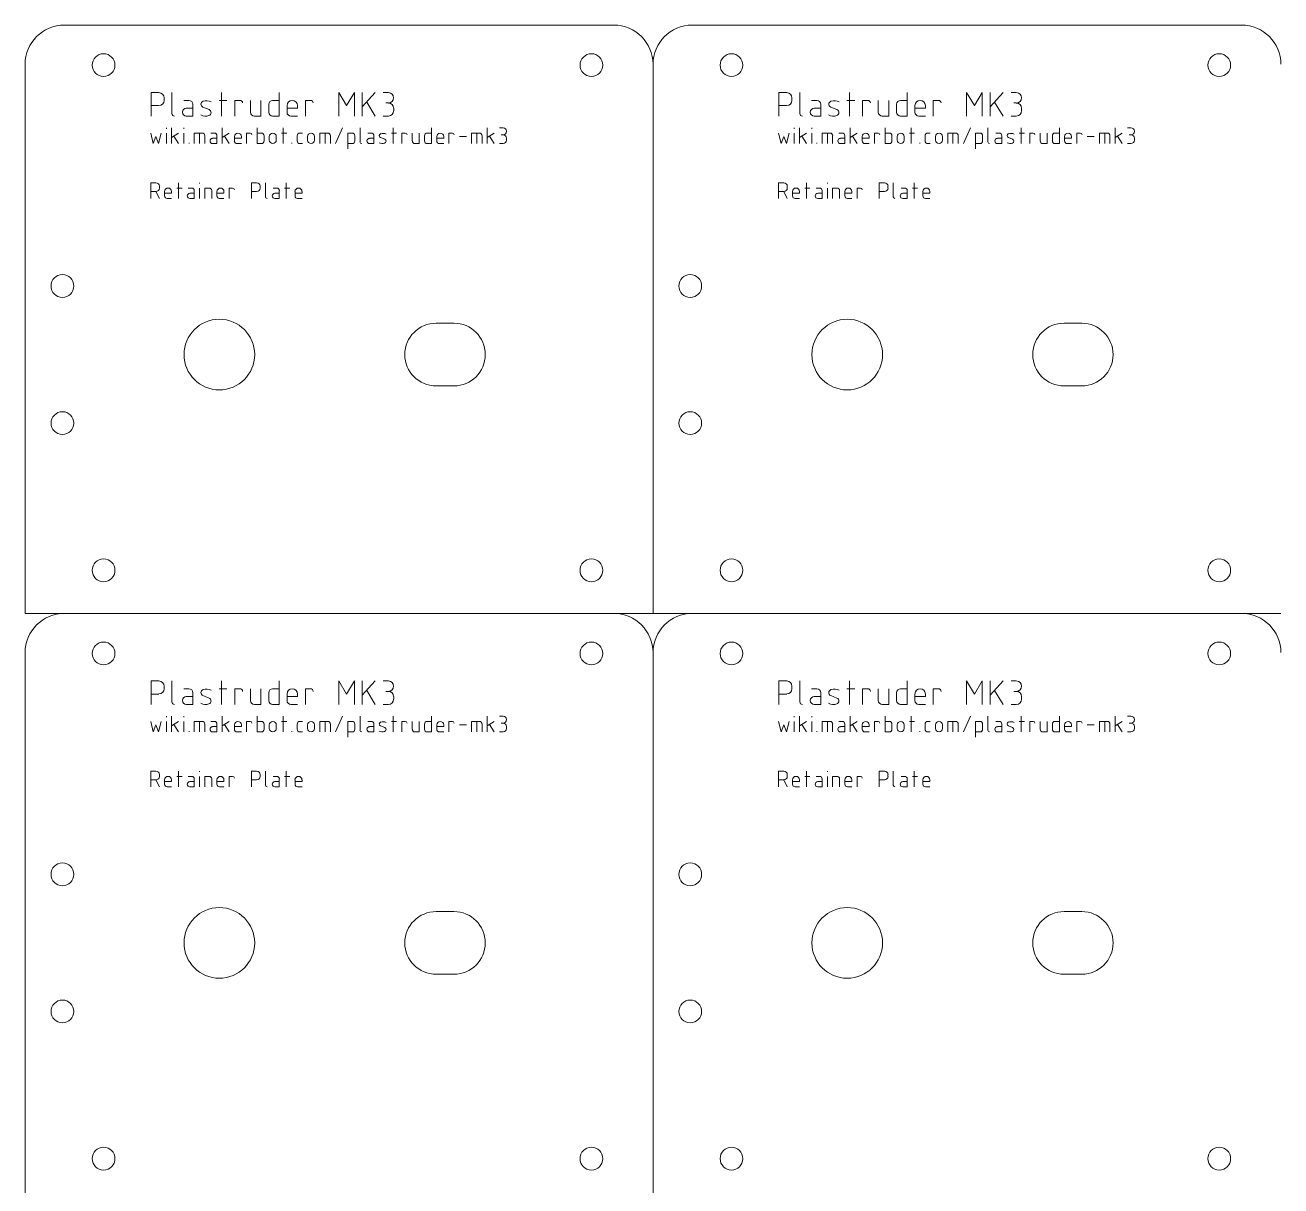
# Model space of a CAD drawing. Header units: millimetres. Extents: x 0 to 560, y 2 to 302.
# Drawn here: x 0 to 160, y 154.5 to 302.5 of the extents above; entities that cross this region are included whole.
import ezdxf

# ---------------------------------------------------------------- set-up
doc = ezdxf.new("R2010")
doc.units = ezdxf.units.MM
doc.layers.add('Retainer Plate', color=7, linetype='CONTINUOUS', lineweight=0, true_color=0x000000)
doc.layers.add('Retainer Plate Text', color=4, linetype='CONTINUOUS', lineweight=0, true_color=0x00ffff)

msp = doc.modelspace()

# ---------------------------------------------------------------- linework, layer by layer
at = {"layer": 'Retainer Plate'}
for p, q in [((5, 302.5), (75, 302.5)), ((85, 302.5), (155, 302.5)), ((0, 227.5), (0, 297.5)), ((80, 227.5), (80, 297.5)), ((52.38, 264.5), (54.63, 264.5)), ((132.38, 264.5), (134.62, 264.5)), ((54.63, 256.5), (52.38, 256.5)), ((134.62, 256.5), (132.38, 256.5)), ((80, 227.5), (0, 227.5)), ((160, 227.5), (80, 227.5)), ((0, 152.5), (0, 222.5)), ((80, 152.5), (80, 222.5)), ((52.38, 189.5), (54.63, 189.5)), ((132.38, 189.5), (134.62, 189.5)), ((54.63, 181.5), (52.38, 181.5)), ((134.62, 181.5), (132.38, 181.5))]:
    msp.add_line(p, q, dxfattribs=at)
for centre, radius in [((10, 297.4), 1.45), ((72.15, 297.4), 1.45), ((90, 297.4), 1.45), ((152.15, 297.4), 1.45), ((4.75, 269.24), 1.45), ((84.75, 269.24), 1.45), ((24.75, 260.5), 4.5), ((104.75, 260.5), 4.5), ((4.75, 251.76), 1.45), ((84.75, 251.76), 1.45), ((10, 233), 1.45), ((72.15, 233), 1.45), ((90, 233), 1.45), ((152.15, 233), 1.45), ((10, 222.4), 1.45), ((72.15, 222.4), 1.45), ((90, 222.4), 1.45), ((152.15, 222.4), 1.45), ((4.75, 194.24), 1.45), ((84.75, 194.24), 1.45), ((24.75, 185.5), 4.5), ((104.75, 185.5), 4.5), ((4.75, 176.76), 1.45), ((84.75, 176.76), 1.45), ((10, 158), 1.45), ((72.15, 158), 1.45), ((90, 158), 1.45), ((152.15, 158), 1.45)]:
    msp.add_circle(centre, radius, dxfattribs=at)
for centre, radius, start, end in [((5, 297.5), 5, 90, 180), ((75, 297.5), 5, 0, 90), ((85, 297.5), 5, 90, 180), ((155, 297.5), 5, 0, 90), ((52.38, 260.5), 4, 90, 270), ((54.63, 260.5), 4, 270, 90), ((132.38, 260.5), 4, 90, 270), ((134.62, 260.5), 4, 270, 90), ((5, 222.5), 5, 90, 180), ((75, 222.5), 5, 0, 90), ((85, 222.5), 5, 90, 180), ((155, 222.5), 5, 0, 90), ((52.38, 185.5), 4, 90, 270), ((54.63, 185.5), 4, 270, 90), ((132.38, 185.5), 4, 90, 270), ((134.62, 185.5), 4, 270, 90)]:
    msp.add_arc(centre, radius, start, end, dxfattribs=at)
at = {"layer": 'Retainer Plate Text'}
for p, q in [((16.04, 290.9), (16.04, 293.9)), ((16.04, 293.9), (17.04, 293.9)), ((17.71, 293.23), (17.71, 292.9)), ((18.71, 293.9), (18.71, 291.23)), ((20.21, 292.9), (20.88, 292.9)), ((24.71, 292.9), (25.71, 292.9)), ((25.04, 293.9), (25.04, 290.9)), ((26.71, 290.9), (26.71, 292.9)), ((26.71, 292.9), (27.37, 292.9)), ((28.71, 292.9), (28.71, 291.4)), ((30.04, 290.9), (30.04, 292.9)), ((31.54, 292.9), (32.37, 292.9)), ((32.37, 293.9), (32.37, 290.9)), ((35.71, 290.9), (35.71, 292.9)), ((35.71, 292.9), (36.37, 292.9)), ((39.96, 290.9), (39.96, 293.9)), ((39.96, 293.9), (40.96, 292.23)), ((40.96, 292.23), (41.96, 293.9)), ((41.96, 293.9), (41.96, 290.9)), ((42.96, 293.9), (42.96, 290.9)), ((42.96, 292.07), (44.62, 293.9)), ((45.62, 293.9), (46.29, 293.9)), ((96.04, 290.9), (96.04, 293.9)), ((96.04, 293.9), (97.04, 293.9)), ((97.71, 293.23), (97.71, 292.9)), ((98.71, 293.9), (98.71, 291.23)), ((100.21, 292.9), (100.88, 292.9)), ((104.71, 292.9), (105.71, 292.9)), ((105.04, 293.9), (105.04, 290.9)), ((106.71, 290.9), (106.71, 292.9)), ((106.71, 292.9), (107.37, 292.9)), ((108.71, 292.9), (108.71, 291.4)), ((110.04, 290.9), (110.04, 292.9)), ((111.54, 292.9), (112.37, 292.9)), ((112.37, 293.9), (112.37, 290.9)), ((115.71, 290.9), (115.71, 292.9)), ((115.71, 292.9), (116.37, 292.9)), ((119.96, 290.9), (119.96, 293.9)), ((119.96, 293.9), (120.96, 292.23)), ((120.96, 292.23), (121.96, 293.9)), ((121.96, 293.9), (121.96, 290.9)), ((122.96, 293.9), (122.96, 290.9)), ((122.96, 292.07), (124.62, 293.9)), ((125.62, 293.9), (126.29, 293.9)), ((17.04, 292.23), (16.04, 292.23)), ((20.54, 291.9), (21.38, 291.9)), ((21.38, 292.4), (21.38, 290.9)), ((22.65, 292.04), (23.44, 291.72)), ((31.04, 291.4), (31.04, 292.4)), ((33.37, 292.23), (33.37, 291.4)), ((33.37, 291.9), (34.71, 291.9)), ((34.71, 291.9), (34.71, 292.23)), ((43.52, 292.68), (44.62, 290.9)), ((46.29, 292.57), (45.96, 292.57)), ((46.96, 291.9), (46.96, 291.57)), ((97.04, 292.23), (96.04, 292.23)), ((100.54, 291.9), (101.38, 291.9)), ((101.38, 292.4), (101.38, 290.9)), ((102.65, 292.04), (103.44, 291.72)), ((111.04, 291.4), (111.04, 292.4)), ((113.37, 292.23), (113.37, 291.4)), ((113.37, 291.9), (114.71, 291.9)), ((114.71, 291.9), (114.71, 292.23)), ((123.52, 292.68), (124.62, 290.9)), ((126.29, 292.57), (125.96, 292.57)), ((126.96, 291.9), (126.96, 291.57)), ((21.38, 290.9), (20.54, 290.9)), ((29.21, 290.9), (30.04, 290.9)), ((32.37, 290.9), (31.54, 290.9)), ((33.87, 290.9), (34.71, 290.9)), ((46.29, 290.9), (45.62, 290.9)), ((101.38, 290.9), (100.54, 290.9)), ((109.21, 290.9), (110.04, 290.9)), ((112.37, 290.9), (111.54, 290.9)), ((113.87, 290.9), (114.71, 290.9)), ((126.29, 290.9), (125.62, 290.9)), ((16, 288.73), (16.33, 287.4)), ((16.33, 287.4), (16.67, 288.29)), ((16.67, 288.29), (17, 287.4)), ((17, 287.4), (17.33, 288.73)), ((18, 289.29), (18, 289.4)), ((18, 287.4), (18, 288.73)), ((18.67, 289.4), (18.67, 287.4)), ((18.67, 288.18), (19.56, 288.73)), ((18.96, 288.36), (19.56, 287.4)), ((20.22, 289.29), (20.22, 289.4)), ((20.22, 287.4), (20.22, 288.73)), ((21.56, 287.4), (21.56, 288.73)), ((21.56, 288.73), (22.56, 288.73)), ((22.22, 288.73), (22.22, 287.4)), ((22.89, 288.4), (22.89, 287.4)), ((23.67, 288.73), (24.11, 288.73)), ((23.89, 288.07), (24.44, 288.07)), ((24.44, 288.4), (24.44, 287.4)), ((25.11, 289.4), (25.11, 287.4)), ((25.11, 288.18), (26, 288.73)), ((25.4, 288.36), (26, 287.4)), ((26.67, 288.29), (26.67, 287.73)), ((26.67, 288.07), (27.56, 288.07)), ((27.56, 288.07), (27.56, 288.29)), ((28.22, 287.4), (28.22, 288.73)), ((28.22, 288.73), (28.67, 288.73)), ((29.56, 289.4), (29.56, 287.4)), ((30.11, 288.73), (29.56, 288.73)), ((30.44, 287.73), (30.44, 288.4)), ((31.11, 288.29), (31.11, 287.84)), ((32, 287.84), (32, 288.29)), ((32.67, 288.73), (33.33, 288.73)), ((32.89, 289.4), (32.89, 287.4)), ((34.67, 288.4), (34.67, 287.73)), ((35.33, 288.73), (35, 288.73)), ((36, 288.29), (36, 287.84)), ((36.89, 287.84), (36.89, 288.29)), ((37.56, 287.4), (37.56, 288.73)), ((37.56, 288.73), (38.56, 288.73)), ((38.22, 288.73), (38.22, 287.4)), ((38.89, 288.4), (38.89, 287.4)), ((40.44, 289.4), (39.56, 287.4)), ((41.67, 288.73), (41.11, 288.73)), ((41.11, 288.73), (41.11, 286.73)), ((42, 287.73), (42, 288.4)), ((42.67, 289.4), (42.67, 287.62)), ((43.67, 288.73), (44.11, 288.73)), ((43.89, 288.07), (44.44, 288.07)), ((44.44, 288.4), (44.44, 287.4)), ((45.29, 288.16), (45.82, 287.95)), ((46.67, 288.73), (47.33, 288.73)), ((46.89, 289.4), (46.89, 287.4)), ((48, 287.4), (48, 288.73)), ((48, 288.73), (48.44, 288.73)), ((49.33, 288.73), (49.33, 287.73)), ((50.22, 287.4), (50.22, 288.73)), ((50.89, 287.73), (50.89, 288.4)), ((51.22, 288.73), (51.78, 288.73)), ((51.78, 289.4), (51.78, 287.4)), ((52.44, 288.29), (52.44, 287.73)), ((52.44, 288.07), (53.33, 288.07)), ((53.33, 288.07), (53.33, 288.29)), ((54, 287.4), (54, 288.73)), ((54, 288.73), (54.44, 288.73)), ((55.33, 288.29), (56.22, 288.29)), ((56.89, 287.4), (56.89, 288.73)), ((56.89, 288.73), (57.89, 288.73)), ((57.56, 288.73), (57.56, 287.4)), ((58.22, 288.4), (58.22, 287.4)), ((58.89, 289.4), (58.89, 287.4)), ((58.89, 288.18), (59.78, 288.73)), ((59.18, 288.36), (59.78, 287.4)), ((60.44, 289.4), (60.89, 289.4)), ((60.89, 288.51), (60.67, 288.51)), ((61.33, 288.07), (61.33, 287.84)), ((96, 288.73), (96.33, 287.4)), ((96.33, 287.4), (96.67, 288.29)), ((96.67, 288.29), (97, 287.4)), ((97, 287.4), (97.33, 288.73)), ((98, 289.29), (98, 289.4)), ((98, 287.4), (98, 288.73)), ((98.67, 289.4), (98.67, 287.4)), ((98.67, 288.18), (99.56, 288.73)), ((98.96, 288.36), (99.56, 287.4)), ((100.22, 289.29), (100.22, 289.4)), ((100.22, 287.4), (100.22, 288.73)), ((101.56, 287.4), (101.56, 288.73)), ((101.56, 288.73), (102.56, 288.73)), ((102.22, 288.73), (102.22, 287.4)), ((102.89, 288.4), (102.89, 287.4)), ((103.67, 288.73), (104.11, 288.73)), ((103.89, 288.07), (104.44, 288.07)), ((104.44, 288.4), (104.44, 287.4)), ((105.11, 289.4), (105.11, 287.4)), ((105.11, 288.18), (106, 288.73)), ((105.4, 288.36), (106, 287.4)), ((106.67, 288.29), (106.67, 287.73)), ((106.67, 288.07), (107.56, 288.07)), ((107.56, 288.07), (107.56, 288.29)), ((108.22, 287.4), (108.22, 288.73)), ((108.22, 288.73), (108.67, 288.73)), ((109.56, 289.4), (109.56, 287.4)), ((110.11, 288.73), (109.56, 288.73)), ((110.44, 287.73), (110.44, 288.4)), ((111.11, 288.29), (111.11, 287.84)), ((112, 287.84), (112, 288.29)), ((112.67, 288.73), (113.33, 288.73)), ((112.89, 289.4), (112.89, 287.4)), ((114.67, 288.4), (114.67, 287.73)), ((115.33, 288.73), (115, 288.73)), ((116, 288.29), (116, 287.84)), ((116.89, 287.84), (116.89, 288.29)), ((117.56, 287.4), (117.56, 288.73)), ((117.56, 288.73), (118.56, 288.73)), ((118.22, 288.73), (118.22, 287.4)), ((118.89, 288.4), (118.89, 287.4)), ((120.44, 289.4), (119.56, 287.4)), ((121.67, 288.73), (121.11, 288.73)), ((121.11, 288.73), (121.11, 286.73)), ((122, 287.73), (122, 288.4)), ((122.67, 289.4), (122.67, 287.62)), ((123.67, 288.73), (124.11, 288.73)), ((123.89, 288.07), (124.44, 288.07)), ((124.44, 288.4), (124.44, 287.4)), ((125.29, 288.16), (125.82, 287.95)), ((126.67, 288.73), (127.33, 288.73)), ((126.89, 289.4), (126.89, 287.4)), ((128, 287.4), (128, 288.73)), ((128, 288.73), (128.44, 288.73)), ((129.33, 288.73), (129.33, 287.73)), ((130.22, 287.4), (130.22, 288.73)), ((130.89, 287.73), (130.89, 288.4)), ((131.22, 288.73), (131.78, 288.73)), ((131.78, 289.4), (131.78, 287.4)), ((132.44, 288.29), (132.44, 287.73)), ((132.44, 288.07), (133.33, 288.07)), ((133.33, 288.07), (133.33, 288.29)), ((134, 287.4), (134, 288.73)), ((134, 288.73), (134.44, 288.73)), ((135.33, 288.29), (136.22, 288.29)), ((136.89, 287.4), (136.89, 288.73)), ((136.89, 288.73), (137.89, 288.73)), ((137.56, 288.73), (137.56, 287.4)), ((138.22, 288.4), (138.22, 287.4)), ((138.89, 289.4), (138.89, 287.4)), ((138.89, 288.18), (139.78, 288.73)), ((139.18, 288.36), (139.78, 287.4)), ((140.44, 289.4), (140.89, 289.4)), ((140.89, 288.51), (140.67, 288.51)), ((141.33, 288.07), (141.33, 287.84)), ((20.89, 287.4), (20.89, 287.51)), ((24.44, 287.4), (23.89, 287.4)), ((27, 287.4), (27.56, 287.4)), ((29.56, 287.4), (30.11, 287.4)), ((34, 287.4), (34, 287.51)), ((35, 287.4), (35.33, 287.4)), ((41.11, 287.4), (41.67, 287.4)), ((44.44, 287.4), (43.89, 287.4)), ((49.67, 287.4), (50.22, 287.4)), ((51.78, 287.4), (51.22, 287.4)), ((52.78, 287.4), (53.33, 287.4)), ((60.89, 287.4), (60.44, 287.4)), ((100.89, 287.4), (100.89, 287.51)), ((104.44, 287.4), (103.89, 287.4)), ((107, 287.4), (107.56, 287.4)), ((109.56, 287.4), (110.11, 287.4)), ((114, 287.4), (114, 287.51)), ((115, 287.4), (115.33, 287.4)), ((121.11, 287.4), (121.67, 287.4)), ((124.44, 287.4), (123.89, 287.4)), ((129.67, 287.4), (130.22, 287.4)), ((131.78, 287.4), (131.22, 287.4)), ((132.78, 287.4), (133.33, 287.4)), ((140.89, 287.4), (140.44, 287.4)), ((16, 280.4), (16, 282.4)), ((16, 282.4), (16.67, 282.4)), ((17.11, 281.96), (17.11, 281.73)), ((19.33, 281.73), (20, 281.73)), ((19.56, 282.4), (19.56, 280.4)), ((20.78, 281.73), (21.22, 281.73)), ((22.22, 282.29), (22.22, 282.4)), ((22.22, 280.4), (22.22, 281.73)), ((22.89, 280.4), (22.89, 281.73)), ((22.89, 281.73), (23.44, 281.73)), ((26, 280.4), (26, 281.73)), ((26, 281.73), (26.44, 281.73)), ((28.83, 280.4), (28.83, 282.4)), ((28.83, 282.4), (29.5, 282.4)), ((29.94, 281.96), (29.94, 281.73)), ((30.61, 282.4), (30.61, 280.62)), ((31.61, 281.73), (32.06, 281.73)), ((33.06, 281.73), (33.72, 281.73)), ((33.28, 282.4), (33.28, 280.4)), ((96, 280.4), (96, 282.4)), ((96, 282.4), (96.67, 282.4)), ((97.11, 281.96), (97.11, 281.73)), ((99.33, 281.73), (100, 281.73)), ((99.56, 282.4), (99.56, 280.4)), ((100.78, 281.73), (101.22, 281.73)), ((102.22, 282.29), (102.22, 282.4)), ((102.22, 280.4), (102.22, 281.73)), ((102.89, 280.4), (102.89, 281.73)), ((102.89, 281.73), (103.44, 281.73)), ((106, 280.4), (106, 281.73)), ((106, 281.73), (106.44, 281.73)), ((108.83, 280.4), (108.83, 282.4)), ((108.83, 282.4), (109.5, 282.4)), ((109.94, 281.96), (109.94, 281.73)), ((110.61, 282.4), (110.61, 280.62)), ((111.61, 281.73), (112.06, 281.73)), ((113.06, 281.73), (113.72, 281.73)), ((113.28, 282.4), (113.28, 280.4)), ((16.67, 281.29), (16, 281.29)), ((16.67, 281.29), (17.11, 280.4)), ((17.78, 281.29), (17.78, 280.73)), ((17.78, 281.07), (18.67, 281.07)), ((18.11, 280.4), (18.67, 280.4)), ((18.67, 281.07), (18.67, 281.29)), ((21, 281.07), (21.56, 281.07)), ((21.56, 280.4), (21, 280.4)), ((21.56, 281.4), (21.56, 280.4)), ((23.78, 281.4), (23.78, 280.4)), ((24.44, 281.29), (24.44, 280.73)), ((24.44, 281.07), (25.33, 281.07)), ((24.78, 280.4), (25.33, 280.4)), ((25.33, 281.07), (25.33, 281.29)), ((29.5, 281.29), (28.83, 281.29)), ((31.83, 281.07), (32.39, 281.07)), ((32.39, 280.4), (31.83, 280.4)), ((32.39, 281.4), (32.39, 280.4)), ((34.39, 281.29), (34.39, 280.73)), ((34.39, 281.07), (35.28, 281.07)), ((34.72, 280.4), (35.28, 280.4)), ((35.28, 281.07), (35.28, 281.29)), ((96.67, 281.29), (96, 281.29)), ((96.67, 281.29), (97.11, 280.4)), ((97.78, 281.29), (97.78, 280.73)), ((97.78, 281.07), (98.67, 281.07)), ((98.11, 280.4), (98.67, 280.4)), ((98.67, 281.07), (98.67, 281.29)), ((101, 281.07), (101.56, 281.07)), ((101.56, 280.4), (101, 280.4)), ((101.56, 281.4), (101.56, 280.4)), ((103.78, 281.4), (103.78, 280.4)), ((104.44, 281.29), (104.44, 280.73)), ((104.44, 281.07), (105.33, 281.07)), ((104.78, 280.4), (105.33, 280.4)), ((105.33, 281.07), (105.33, 281.29)), ((109.5, 281.29), (108.83, 281.29)), ((111.83, 281.07), (112.39, 281.07)), ((112.39, 280.4), (111.83, 280.4)), ((112.39, 281.4), (112.39, 280.4)), ((114.39, 281.29), (114.39, 280.73)), ((114.39, 281.07), (115.28, 281.07)), ((114.72, 280.4), (115.28, 280.4)), ((115.28, 281.07), (115.28, 281.29)), ((16.04, 215.9), (16.04, 218.9)), ((16.04, 218.9), (17.04, 218.9)), ((17.71, 218.23), (17.71, 217.9)), ((18.71, 218.9), (18.71, 216.23)), ((20.21, 217.9), (20.88, 217.9)), ((24.71, 217.9), (25.71, 217.9)), ((25.04, 218.9), (25.04, 215.9)), ((26.71, 215.9), (26.71, 217.9)), ((26.71, 217.9), (27.37, 217.9)), ((28.71, 217.9), (28.71, 216.4)), ((30.04, 215.9), (30.04, 217.9)), ((31.54, 217.9), (32.37, 217.9)), ((32.37, 218.9), (32.37, 215.9)), ((35.71, 215.9), (35.71, 217.9)), ((35.71, 217.9), (36.37, 217.9)), ((39.96, 215.9), (39.96, 218.9)), ((39.96, 218.9), (40.96, 217.23)), ((40.96, 217.23), (41.96, 218.9)), ((41.96, 218.9), (41.96, 215.9)), ((42.96, 218.9), (42.96, 215.9)), ((42.96, 217.07), (44.62, 218.9)), ((43.52, 217.68), (44.62, 215.9)), ((45.62, 218.9), (46.29, 218.9)), ((96.04, 215.9), (96.04, 218.9)), ((96.04, 218.9), (97.04, 218.9)), ((97.71, 218.23), (97.71, 217.9)), ((98.71, 218.9), (98.71, 216.23)), ((100.21, 217.9), (100.88, 217.9)), ((104.71, 217.9), (105.71, 217.9)), ((105.04, 218.9), (105.04, 215.9)), ((106.71, 215.9), (106.71, 217.9)), ((106.71, 217.9), (107.37, 217.9)), ((108.71, 217.9), (108.71, 216.4)), ((110.04, 215.9), (110.04, 217.9)), ((111.54, 217.9), (112.37, 217.9)), ((112.37, 218.9), (112.37, 215.9)), ((115.71, 215.9), (115.71, 217.9)), ((115.71, 217.9), (116.37, 217.9)), ((119.96, 215.9), (119.96, 218.9)), ((119.96, 218.9), (120.96, 217.23)), ((120.96, 217.23), (121.96, 218.9)), ((121.96, 218.9), (121.96, 215.9)), ((122.96, 218.9), (122.96, 215.9)), ((122.96, 217.07), (124.62, 218.9)), ((123.52, 217.68), (124.62, 215.9)), ((125.62, 218.9), (126.29, 218.9)), ((17.04, 217.23), (16.04, 217.23)), ((20.54, 216.9), (21.38, 216.9)), ((21.38, 217.4), (21.38, 215.9)), ((22.65, 217.04), (23.44, 216.72)), ((31.04, 216.4), (31.04, 217.4)), ((33.37, 217.23), (33.37, 216.4)), ((33.37, 216.9), (34.71, 216.9)), ((34.71, 216.9), (34.71, 217.23)), ((46.29, 217.57), (45.96, 217.57)), ((46.96, 216.9), (46.96, 216.57)), ((97.04, 217.23), (96.04, 217.23)), ((100.54, 216.9), (101.38, 216.9)), ((101.38, 217.4), (101.38, 215.9)), ((102.65, 217.04), (103.44, 216.72)), ((111.04, 216.4), (111.04, 217.4)), ((113.37, 217.23), (113.37, 216.4)), ((113.37, 216.9), (114.71, 216.9)), ((114.71, 216.9), (114.71, 217.23)), ((126.29, 217.57), (125.96, 217.57)), ((126.96, 216.9), (126.96, 216.57)), ((18, 214.29), (18, 214.4)), ((18.67, 214.4), (18.67, 212.4)), ((20.22, 214.29), (20.22, 214.4)), ((21.38, 215.9), (20.54, 215.9)), ((25.11, 214.4), (25.11, 212.4)), ((29.21, 215.9), (30.04, 215.9)), ((29.56, 214.4), (29.56, 212.4)), ((32.37, 215.9), (31.54, 215.9)), ((32.89, 214.4), (32.89, 212.4)), ((33.87, 215.9), (34.71, 215.9)), ((40.44, 214.4), (39.56, 212.4)), ((42.67, 214.4), (42.67, 212.62)), ((46.29, 215.9), (45.62, 215.9)), ((46.89, 214.4), (46.89, 212.4)), ((51.78, 214.4), (51.78, 212.4)), ((58.89, 214.4), (58.89, 212.4)), ((60.44, 214.4), (60.89, 214.4)), ((98, 214.29), (98, 214.4)), ((98.67, 214.4), (98.67, 212.4)), ((100.22, 214.29), (100.22, 214.4)), ((101.38, 215.9), (100.54, 215.9)), ((105.11, 214.4), (105.11, 212.4)), ((109.21, 215.9), (110.04, 215.9)), ((109.56, 214.4), (109.56, 212.4)), ((112.37, 215.9), (111.54, 215.9)), ((112.89, 214.4), (112.89, 212.4)), ((113.87, 215.9), (114.71, 215.9)), ((120.44, 214.4), (119.56, 212.4)), ((122.67, 214.4), (122.67, 212.62)), ((126.29, 215.9), (125.62, 215.9)), ((126.89, 214.4), (126.89, 212.4)), ((131.78, 214.4), (131.78, 212.4)), ((138.89, 214.4), (138.89, 212.4)), ((140.44, 214.4), (140.89, 214.4)), ((16, 213.73), (16.33, 212.4)), ((16.33, 212.4), (16.67, 213.29)), ((16.67, 213.29), (17, 212.4)), ((17, 212.4), (17.33, 213.73)), ((18, 212.4), (18, 213.73)), ((18.67, 213.18), (19.56, 213.73)), ((18.96, 213.36), (19.56, 212.4)), ((20.22, 212.4), (20.22, 213.73)), ((21.56, 212.4), (21.56, 213.73)), ((21.56, 213.73), (22.56, 213.73)), ((22.22, 213.73), (22.22, 212.4)), ((22.89, 213.4), (22.89, 212.4)), ((23.67, 213.73), (24.11, 213.73)), ((23.89, 213.07), (24.44, 213.07)), ((24.44, 213.4), (24.44, 212.4)), ((25.11, 213.18), (26, 213.73)), ((25.4, 213.36), (26, 212.4)), ((26.67, 213.29), (26.67, 212.73)), ((26.67, 213.07), (27.56, 213.07)), ((27.56, 213.07), (27.56, 213.29)), ((28.22, 212.4), (28.22, 213.73)), ((28.22, 213.73), (28.67, 213.73)), ((30.11, 213.73), (29.56, 213.73)), ((30.44, 212.73), (30.44, 213.4)), ((31.11, 213.29), (31.11, 212.84)), ((32, 212.84), (32, 213.29)), ((32.67, 213.73), (33.33, 213.73)), ((34.67, 213.4), (34.67, 212.73)), ((35.33, 213.73), (35, 213.73)), ((36, 213.29), (36, 212.84)), ((36.89, 212.84), (36.89, 213.29)), ((37.56, 212.4), (37.56, 213.73)), ((37.56, 213.73), (38.56, 213.73)), ((38.22, 213.73), (38.22, 212.4)), ((38.89, 213.4), (38.89, 212.4)), ((41.67, 213.73), (41.11, 213.73)), ((41.11, 213.73), (41.11, 211.73)), ((42, 212.73), (42, 213.4)), ((43.67, 213.73), (44.11, 213.73)), ((43.89, 213.07), (44.44, 213.07)), ((44.44, 213.4), (44.44, 212.4)), ((45.29, 213.16), (45.82, 212.95)), ((46.67, 213.73), (47.33, 213.73)), ((48, 212.4), (48, 213.73)), ((48, 213.73), (48.44, 213.73)), ((49.33, 213.73), (49.33, 212.73)), ((50.22, 212.4), (50.22, 213.73)), ((50.89, 212.73), (50.89, 213.4)), ((51.22, 213.73), (51.78, 213.73)), ((52.44, 213.29), (52.44, 212.73)), ((52.44, 213.07), (53.33, 213.07)), ((53.33, 213.07), (53.33, 213.29)), ((54, 212.4), (54, 213.73)), ((54, 213.73), (54.44, 213.73)), ((55.33, 213.29), (56.22, 213.29)), ((56.89, 212.4), (56.89, 213.73)), ((56.89, 213.73), (57.89, 213.73)), ((57.56, 213.73), (57.56, 212.4)), ((58.22, 213.4), (58.22, 212.4)), ((58.89, 213.18), (59.78, 213.73)), ((59.18, 213.36), (59.78, 212.4)), ((60.89, 213.51), (60.67, 213.51)), ((61.33, 213.07), (61.33, 212.84)), ((96, 213.73), (96.33, 212.4)), ((96.33, 212.4), (96.67, 213.29)), ((96.67, 213.29), (97, 212.4)), ((97, 212.4), (97.33, 213.73)), ((98, 212.4), (98, 213.73)), ((98.67, 213.18), (99.56, 213.73)), ((98.96, 213.36), (99.56, 212.4)), ((100.22, 212.4), (100.22, 213.73)), ((101.56, 212.4), (101.56, 213.73)), ((101.56, 213.73), (102.56, 213.73)), ((102.22, 213.73), (102.22, 212.4)), ((102.89, 213.4), (102.89, 212.4)), ((103.67, 213.73), (104.11, 213.73)), ((103.89, 213.07), (104.44, 213.07)), ((104.44, 213.4), (104.44, 212.4)), ((105.11, 213.18), (106, 213.73)), ((105.4, 213.36), (106, 212.4)), ((106.67, 213.29), (106.67, 212.73)), ((106.67, 213.07), (107.56, 213.07)), ((107.56, 213.07), (107.56, 213.29)), ((108.22, 212.4), (108.22, 213.73)), ((108.22, 213.73), (108.67, 213.73)), ((110.11, 213.73), (109.56, 213.73)), ((110.44, 212.73), (110.44, 213.4)), ((111.11, 213.29), (111.11, 212.84)), ((112, 212.84), (112, 213.29)), ((112.67, 213.73), (113.33, 213.73)), ((114.67, 213.4), (114.67, 212.73)), ((115.33, 213.73), (115, 213.73)), ((116, 213.29), (116, 212.84)), ((116.89, 212.84), (116.89, 213.29)), ((117.56, 212.4), (117.56, 213.73)), ((117.56, 213.73), (118.56, 213.73)), ((118.22, 213.73), (118.22, 212.4)), ((118.89, 213.4), (118.89, 212.4)), ((121.67, 213.73), (121.11, 213.73)), ((121.11, 213.73), (121.11, 211.73)), ((122, 212.73), (122, 213.4)), ((123.67, 213.73), (124.11, 213.73)), ((123.89, 213.07), (124.44, 213.07)), ((124.44, 213.4), (124.44, 212.4)), ((125.29, 213.16), (125.82, 212.95)), ((126.67, 213.73), (127.33, 213.73)), ((128, 212.4), (128, 213.73)), ((128, 213.73), (128.44, 213.73)), ((129.33, 213.73), (129.33, 212.73)), ((130.22, 212.4), (130.22, 213.73)), ((130.89, 212.73), (130.89, 213.4)), ((131.22, 213.73), (131.78, 213.73)), ((132.44, 213.29), (132.44, 212.73)), ((132.44, 213.07), (133.33, 213.07)), ((133.33, 213.07), (133.33, 213.29)), ((134, 212.4), (134, 213.73)), ((134, 213.73), (134.44, 213.73)), ((135.33, 213.29), (136.22, 213.29)), ((136.89, 212.4), (136.89, 213.73)), ((136.89, 213.73), (137.89, 213.73)), ((137.56, 213.73), (137.56, 212.4)), ((138.22, 213.4), (138.22, 212.4)), ((138.89, 213.18), (139.78, 213.73)), ((139.18, 213.36), (139.78, 212.4)), ((140.89, 213.51), (140.67, 213.51)), ((141.33, 213.07), (141.33, 212.84)), ((20.89, 212.4), (20.89, 212.51)), ((24.44, 212.4), (23.89, 212.4)), ((27, 212.4), (27.56, 212.4)), ((29.56, 212.4), (30.11, 212.4)), ((34, 212.4), (34, 212.51)), ((35, 212.4), (35.33, 212.4)), ((41.11, 212.4), (41.67, 212.4)), ((44.44, 212.4), (43.89, 212.4)), ((49.67, 212.4), (50.22, 212.4)), ((51.78, 212.4), (51.22, 212.4)), ((52.78, 212.4), (53.33, 212.4)), ((60.89, 212.4), (60.44, 212.4)), ((100.89, 212.4), (100.89, 212.51)), ((104.44, 212.4), (103.89, 212.4)), ((107, 212.4), (107.56, 212.4)), ((109.56, 212.4), (110.11, 212.4)), ((114, 212.4), (114, 212.51)), ((115, 212.4), (115.33, 212.4)), ((121.11, 212.4), (121.67, 212.4)), ((124.44, 212.4), (123.89, 212.4)), ((129.67, 212.4), (130.22, 212.4)), ((131.78, 212.4), (131.22, 212.4)), ((132.78, 212.4), (133.33, 212.4)), ((140.89, 212.4), (140.44, 212.4)), ((16, 205.4), (16, 207.4)), ((16, 207.4), (16.67, 207.4)), ((17.11, 206.96), (17.11, 206.73)), ((19.33, 206.73), (20, 206.73)), ((19.56, 207.4), (19.56, 205.4)), ((20.78, 206.73), (21.22, 206.73)), ((21.56, 206.4), (21.56, 205.4)), ((22.22, 207.29), (22.22, 207.4)), ((22.22, 205.4), (22.22, 206.73)), ((22.89, 205.4), (22.89, 206.73)), ((22.89, 206.73), (23.44, 206.73)), ((23.78, 206.4), (23.78, 205.4)), ((26, 205.4), (26, 206.73)), ((26, 206.73), (26.44, 206.73)), ((28.83, 205.4), (28.83, 207.4)), ((28.83, 207.4), (29.5, 207.4)), ((29.94, 206.96), (29.94, 206.73)), ((30.61, 207.4), (30.61, 205.62)), ((31.61, 206.73), (32.06, 206.73)), ((32.39, 206.4), (32.39, 205.4)), ((33.06, 206.73), (33.72, 206.73)), ((33.28, 207.4), (33.28, 205.4)), ((96, 205.4), (96, 207.4)), ((96, 207.4), (96.67, 207.4)), ((97.11, 206.96), (97.11, 206.73)), ((99.33, 206.73), (100, 206.73)), ((99.56, 207.4), (99.56, 205.4)), ((100.78, 206.73), (101.22, 206.73)), ((101.56, 206.4), (101.56, 205.4)), ((102.22, 207.29), (102.22, 207.4)), ((102.22, 205.4), (102.22, 206.73)), ((102.89, 205.4), (102.89, 206.73)), ((102.89, 206.73), (103.44, 206.73)), ((103.78, 206.4), (103.78, 205.4)), ((106, 205.4), (106, 206.73)), ((106, 206.73), (106.44, 206.73)), ((108.83, 205.4), (108.83, 207.4)), ((108.83, 207.4), (109.5, 207.4)), ((109.94, 206.96), (109.94, 206.73)), ((110.61, 207.4), (110.61, 205.62)), ((111.61, 206.73), (112.06, 206.73)), ((112.39, 206.4), (112.39, 205.4)), ((113.06, 206.73), (113.72, 206.73)), ((113.28, 207.4), (113.28, 205.4)), ((16.67, 206.29), (16, 206.29)), ((16.67, 206.29), (17.11, 205.4)), ((17.78, 206.29), (17.78, 205.73)), ((17.78, 206.07), (18.67, 206.07)), ((18.11, 205.4), (18.67, 205.4)), ((18.67, 206.07), (18.67, 206.29)), ((21, 206.07), (21.56, 206.07)), ((21.56, 205.4), (21, 205.4)), ((24.44, 206.29), (24.44, 205.73)), ((24.44, 206.07), (25.33, 206.07)), ((24.78, 205.4), (25.33, 205.4)), ((25.33, 206.07), (25.33, 206.29)), ((29.5, 206.29), (28.83, 206.29)), ((31.83, 206.07), (32.39, 206.07)), ((32.39, 205.4), (31.83, 205.4)), ((34.39, 206.29), (34.39, 205.73)), ((34.39, 206.07), (35.28, 206.07)), ((34.72, 205.4), (35.28, 205.4)), ((35.28, 206.07), (35.28, 206.29)), ((96.67, 206.29), (96, 206.29)), ((96.67, 206.29), (97.11, 205.4)), ((97.78, 206.29), (97.78, 205.73)), ((97.78, 206.07), (98.67, 206.07)), ((98.11, 205.4), (98.67, 205.4)), ((98.67, 206.07), (98.67, 206.29)), ((101, 206.07), (101.56, 206.07)), ((101.56, 205.4), (101, 205.4)), ((104.44, 206.29), (104.44, 205.73)), ((104.44, 206.07), (105.33, 206.07)), ((104.78, 205.4), (105.33, 205.4)), ((105.33, 206.07), (105.33, 206.29)), ((109.5, 206.29), (108.83, 206.29)), ((111.83, 206.07), (112.39, 206.07)), ((112.39, 205.4), (111.83, 205.4)), ((114.39, 206.29), (114.39, 205.73)), ((114.39, 206.07), (115.28, 206.07)), ((114.72, 205.4), (115.28, 205.4)), ((115.28, 206.07), (115.28, 206.29))]:
    msp.add_line(p, q, dxfattribs=at)
for centre, radius, start, end in [((17.04, 293.23), 0.667, 0, 90), ((17.04, 292.9), 0.667, 270, 0), ((20.88, 292.4), 0.5, 0, 90), ((23.1, 291.51), 1.35, 63.1, 108.3), ((27.37, 292.57), 0.333, 0, 90), ((31.54, 292.4), 0.5, 90, 180), ((34.04, 292.23), 0.667, 0, 180), ((36.37, 292.57), 0.333, 0, 90), ((46.29, 293.23), 0.667, 270, 90), ((97.04, 293.23), 0.667, 0, 90), ((97.04, 292.9), 0.667, 270, 0), ((100.88, 292.4), 0.5, 0, 90), ((103.1, 291.51), 1.35, 63.1, 108.3), ((107.37, 292.57), 0.333, 0, 90), ((111.54, 292.4), 0.5, 90, 180), ((114.04, 292.23), 0.667, 0, 180), ((116.37, 292.57), 0.333, 0, 90), ((126.29, 293.23), 0.667, 270, 90), ((19.04, 291.23), 0.333, 180, 270), ((20.54, 291.4), 0.5, 90, 270), ((22.8, 292.41), 0.4, 108.3, 247.8), ((23.29, 291.35), 0.4, 288.3, 67.79), ((29.21, 291.4), 0.5, 180, 270), ((31.54, 291.4), 0.5, 180, 270), ((33.87, 291.4), 0.5, 180, 270), ((46.29, 291.9), 0.667, 0, 90), ((46.29, 291.57), 0.667, 270, 0), ((99.04, 291.23), 0.333, 180, 270), ((100.54, 291.4), 0.5, 90, 270), ((102.8, 292.41), 0.4, 108.3, 247.8), ((103.29, 291.35), 0.4, 288.3, 67.79), ((109.21, 291.4), 0.5, 180, 270), ((111.54, 291.4), 0.5, 180, 270), ((113.87, 291.4), 0.5, 180, 270), ((126.29, 291.9), 0.667, 0, 90), ((126.29, 291.57), 0.667, 270, 0), ((22.99, 292.25), 1.35, 243.1, 288.3), ((102.99, 292.25), 1.35, 243.1, 288.3), ((22.56, 288.4), 0.333, 0, 90), ((23.89, 287.73), 0.333, 90, 270), ((24.11, 288.4), 0.333, 0, 90), ((27.11, 288.29), 0.444, 0, 180), ((28.67, 288.51), 0.222, 0, 90), ((30.11, 288.4), 0.333, 0, 90), ((31.56, 288.29), 0.444, 0, 180), ((35, 288.4), 0.333, 90, 180), ((36.44, 288.29), 0.444, 0, 180), ((38.56, 288.4), 0.333, 0, 90), ((41.67, 288.4), 0.333, 0, 90), ((43.89, 287.73), 0.333, 90, 270), ((44.11, 288.4), 0.333, 0, 90), ((45.39, 288.41), 0.267, 108.3, 247.8), ((45.59, 287.8), 0.902, 63.1, 108.3), ((48.44, 288.51), 0.222, 0, 90), ((51.22, 288.4), 0.333, 90, 180), ((52.89, 288.29), 0.444, 0, 180), ((54.44, 288.51), 0.222, 0, 90), ((57.89, 288.4), 0.333, 0, 90), ((60.89, 288.96), 0.444, 270, 90), ((60.89, 288.07), 0.444, 0, 90), ((102.56, 288.4), 0.333, 0, 90), ((103.89, 287.73), 0.333, 90, 270), ((104.11, 288.4), 0.333, 0, 90), ((107.11, 288.29), 0.444, 0, 180), ((108.67, 288.51), 0.222, 0, 90), ((110.11, 288.4), 0.333, 0, 90), ((111.56, 288.29), 0.444, 0, 180), ((115, 288.4), 0.333, 90, 180), ((116.44, 288.29), 0.444, 0, 180), ((118.56, 288.4), 0.333, 0, 90), ((121.67, 288.4), 0.333, 0, 90), ((123.89, 287.73), 0.333, 90, 270), ((124.11, 288.4), 0.333, 0, 90), ((125.39, 288.41), 0.267, 108.3, 247.8), ((125.59, 287.8), 0.902, 63.1, 108.3), ((128.44, 288.51), 0.222, 0, 90), ((131.22, 288.4), 0.333, 90, 180), ((132.89, 288.29), 0.444, 0, 180), ((134.44, 288.51), 0.222, 0, 90), ((137.89, 288.4), 0.333, 0, 90), ((140.89, 288.96), 0.444, 270, 90), ((140.89, 288.07), 0.444, 0, 90), ((27, 287.73), 0.333, 180, 270), ((30.11, 287.73), 0.333, 270, 0), ((31.56, 287.84), 0.444, 180, 0), ((35, 287.73), 0.333, 180, 270), ((36.44, 287.84), 0.444, 180, 0), ((41.67, 287.73), 0.333, 270, 0), ((42.89, 287.62), 0.222, 180, 270), ((45.52, 288.3), 0.902, 243.1, 288.3), ((45.72, 287.7), 0.267, 288.3, 67.79), ((49.67, 287.73), 0.333, 180, 270), ((51.22, 287.73), 0.333, 180, 270), ((52.78, 287.73), 0.333, 180, 270), ((60.89, 287.84), 0.444, 270, 0), ((107, 287.73), 0.333, 180, 270), ((110.11, 287.73), 0.333, 270, 0), ((111.56, 287.84), 0.444, 180, 0), ((115, 287.73), 0.333, 180, 270), ((116.44, 287.84), 0.444, 180, 0), ((121.67, 287.73), 0.333, 270, 0), ((122.89, 287.62), 0.222, 180, 270), ((125.52, 288.3), 0.902, 243.1, 288.3), ((125.72, 287.7), 0.267, 288.3, 67.79), ((129.67, 287.73), 0.333, 180, 270), ((131.22, 287.73), 0.333, 180, 270), ((132.78, 287.73), 0.333, 180, 270), ((140.89, 287.84), 0.444, 270, 0), ((16.67, 281.96), 0.444, 0, 90), ((16.67, 281.73), 0.444, 270, 0), ((18.22, 281.29), 0.444, 0, 180), ((21.22, 281.4), 0.333, 0, 90), ((23.44, 281.4), 0.333, 0, 90), ((24.89, 281.29), 0.444, 0, 180), ((26.44, 281.51), 0.222, 0, 90), ((29.5, 281.96), 0.444, 0, 90), ((29.5, 281.73), 0.444, 270, 0), ((32.06, 281.4), 0.333, 0, 90), ((34.83, 281.29), 0.444, 0, 180), ((96.67, 281.96), 0.444, 0, 90), ((96.67, 281.73), 0.444, 270, 0), ((98.22, 281.29), 0.444, 0, 180), ((101.22, 281.4), 0.333, 0, 90), ((103.44, 281.4), 0.333, 0, 90), ((104.89, 281.29), 0.444, 0, 180), ((106.44, 281.51), 0.222, 0, 90), ((109.5, 281.96), 0.444, 0, 90), ((109.5, 281.73), 0.444, 270, 0), ((112.06, 281.4), 0.333, 0, 90), ((114.83, 281.29), 0.444, 0, 180), ((18.11, 280.73), 0.333, 180, 270), ((21, 280.73), 0.333, 90, 270), ((24.78, 280.73), 0.333, 180, 270), ((30.83, 280.62), 0.222, 180, 270), ((31.83, 280.73), 0.333, 90, 270), ((34.72, 280.73), 0.333, 180, 270), ((98.11, 280.73), 0.333, 180, 270), ((101, 280.73), 0.333, 90, 270), ((104.78, 280.73), 0.333, 180, 270), ((110.83, 280.62), 0.222, 180, 270), ((111.83, 280.73), 0.333, 90, 270), ((114.72, 280.73), 0.333, 180, 270), ((17.04, 218.23), 0.667, 0, 90), ((17.04, 217.9), 0.667, 270, 0), ((20.88, 217.4), 0.5, 0, 90), ((22.8, 217.41), 0.4, 108.3, 247.8), ((23.1, 216.51), 1.35, 63.1, 108.3), ((27.37, 217.57), 0.333, 0, 90), ((31.54, 217.4), 0.5, 90, 180), ((34.04, 217.23), 0.667, 0, 180), ((36.37, 217.57), 0.333, 0, 90), ((46.29, 218.23), 0.667, 270, 90), ((97.04, 218.23), 0.667, 0, 90), ((97.04, 217.9), 0.667, 270, 0), ((100.88, 217.4), 0.5, 0, 90), ((102.8, 217.41), 0.4, 108.3, 247.8), ((103.1, 216.51), 1.35, 63.1, 108.3), ((107.37, 217.57), 0.333, 0, 90), ((111.54, 217.4), 0.5, 90, 180), ((114.04, 217.23), 0.667, 0, 180), ((116.37, 217.57), 0.333, 0, 90), ((126.29, 218.23), 0.667, 270, 90), ((19.04, 216.23), 0.333, 180, 270), ((20.54, 216.4), 0.5, 90, 270), ((22.99, 217.25), 1.35, 243.1, 288.3), ((23.29, 216.35), 0.4, 288.3, 67.79), ((29.21, 216.4), 0.5, 180, 270), ((31.54, 216.4), 0.5, 180, 270), ((33.87, 216.4), 0.5, 180, 270), ((46.29, 216.9), 0.667, 0, 90), ((46.29, 216.57), 0.667, 270, 0), ((99.04, 216.23), 0.333, 180, 270), ((100.54, 216.4), 0.5, 90, 270), ((102.99, 217.25), 1.35, 243.1, 288.3), ((103.29, 216.35), 0.4, 288.3, 67.79), ((109.21, 216.4), 0.5, 180, 270), ((111.54, 216.4), 0.5, 180, 270), ((113.87, 216.4), 0.5, 180, 270), ((126.29, 216.9), 0.667, 0, 90), ((126.29, 216.57), 0.667, 270, 0), ((60.89, 213.96), 0.444, 270, 90), ((140.89, 213.96), 0.444, 270, 90), ((22.56, 213.4), 0.333, 0, 90), ((23.89, 212.73), 0.333, 90, 270), ((24.11, 213.4), 0.333, 0, 90), ((27.11, 213.29), 0.444, 0, 180), ((28.67, 213.51), 0.222, 0, 90), ((30.11, 213.4), 0.333, 0, 90), ((31.56, 213.29), 0.444, 0, 180), ((31.56, 212.84), 0.444, 180, 0), ((35, 213.4), 0.333, 90, 180), ((36.44, 213.29), 0.444, 0, 180), ((36.44, 212.84), 0.444, 180, 0), ((38.56, 213.4), 0.333, 0, 90), ((41.67, 213.4), 0.333, 0, 90), ((43.89, 212.73), 0.333, 90, 270), ((44.11, 213.4), 0.333, 0, 90), ((45.39, 213.41), 0.267, 108.3, 247.8), ((45.59, 212.8), 0.902, 63.1, 108.3), ((45.72, 212.7), 0.267, 288.3, 67.79), ((48.44, 213.51), 0.222, 0, 90), ((51.22, 213.4), 0.333, 90, 180), ((52.89, 213.29), 0.444, 0, 180), ((54.44, 213.51), 0.222, 0, 90), ((57.89, 213.4), 0.333, 0, 90), ((60.89, 213.07), 0.444, 0, 90), ((60.89, 212.84), 0.444, 270, 0), ((102.56, 213.4), 0.333, 0, 90), ((103.89, 212.73), 0.333, 90, 270), ((104.11, 213.4), 0.333, 0, 90), ((107.11, 213.29), 0.444, 0, 180), ((108.67, 213.51), 0.222, 0, 90), ((110.11, 213.4), 0.333, 0, 90), ((111.56, 213.29), 0.444, 0, 180), ((111.56, 212.84), 0.444, 180, 0), ((115, 213.4), 0.333, 90, 180), ((116.44, 213.29), 0.444, 0, 180), ((116.44, 212.84), 0.444, 180, 0), ((118.56, 213.4), 0.333, 0, 90), ((121.67, 213.4), 0.333, 0, 90), ((123.89, 212.73), 0.333, 90, 270), ((124.11, 213.4), 0.333, 0, 90), ((125.39, 213.41), 0.267, 108.3, 247.8), ((125.59, 212.8), 0.902, 63.1, 108.3), ((125.72, 212.7), 0.267, 288.3, 67.79), ((128.44, 213.51), 0.222, 0, 90), ((131.22, 213.4), 0.333, 90, 180), ((132.89, 213.29), 0.444, 0, 180), ((134.44, 213.51), 0.222, 0, 90), ((137.89, 213.4), 0.333, 0, 90), ((140.89, 213.07), 0.444, 0, 90), ((140.89, 212.84), 0.444, 270, 0), ((27, 212.73), 0.333, 180, 270), ((30.11, 212.73), 0.333, 270, 0), ((35, 212.73), 0.333, 180, 270), ((41.67, 212.73), 0.333, 270, 0), ((42.89, 212.62), 0.222, 180, 270), ((45.52, 213.3), 0.902, 243.1, 288.3), ((49.67, 212.73), 0.333, 180, 270), ((51.22, 212.73), 0.333, 180, 270), ((52.78, 212.73), 0.333, 180, 270), ((107, 212.73), 0.333, 180, 270), ((110.11, 212.73), 0.333, 270, 0), ((115, 212.73), 0.333, 180, 270), ((121.67, 212.73), 0.333, 270, 0), ((122.89, 212.62), 0.222, 180, 270), ((125.52, 213.3), 0.902, 243.1, 288.3), ((129.67, 212.73), 0.333, 180, 270), ((131.22, 212.73), 0.333, 180, 270), ((132.78, 212.73), 0.333, 180, 270), ((16.67, 206.96), 0.444, 0, 90), ((16.67, 206.73), 0.444, 270, 0), ((18.22, 206.29), 0.444, 0, 180), ((21.22, 206.4), 0.333, 0, 90), ((23.44, 206.4), 0.333, 0, 90), ((24.89, 206.29), 0.444, 0, 180), ((26.44, 206.51), 0.222, 0, 90), ((29.5, 206.96), 0.444, 0, 90), ((29.5, 206.73), 0.444, 270, 0), ((32.06, 206.4), 0.333, 0, 90), ((34.83, 206.29), 0.444, 0, 180), ((96.67, 206.96), 0.444, 0, 90), ((96.67, 206.73), 0.444, 270, 0), ((98.22, 206.29), 0.444, 0, 180), ((101.22, 206.4), 0.333, 0, 90), ((103.44, 206.4), 0.333, 0, 90), ((104.89, 206.29), 0.444, 0, 180), ((106.44, 206.51), 0.222, 0, 90), ((109.5, 206.96), 0.444, 0, 90), ((109.5, 206.73), 0.444, 270, 0), ((112.06, 206.4), 0.333, 0, 90), ((114.83, 206.29), 0.444, 0, 180), ((18.11, 205.73), 0.333, 180, 270), ((21, 205.73), 0.333, 90, 270), ((24.78, 205.73), 0.333, 180, 270), ((30.83, 205.62), 0.222, 180, 270), ((31.83, 205.73), 0.333, 90, 270), ((34.72, 205.73), 0.333, 180, 270), ((98.11, 205.73), 0.333, 180, 270), ((101, 205.73), 0.333, 90, 270), ((104.78, 205.73), 0.333, 180, 270), ((110.83, 205.62), 0.222, 180, 270), ((111.83, 205.73), 0.333, 90, 270), ((114.72, 205.73), 0.333, 180, 270)]:
    msp.add_arc(centre, radius, start, end, dxfattribs=at)

doc.saveas('drawing.dxf')
